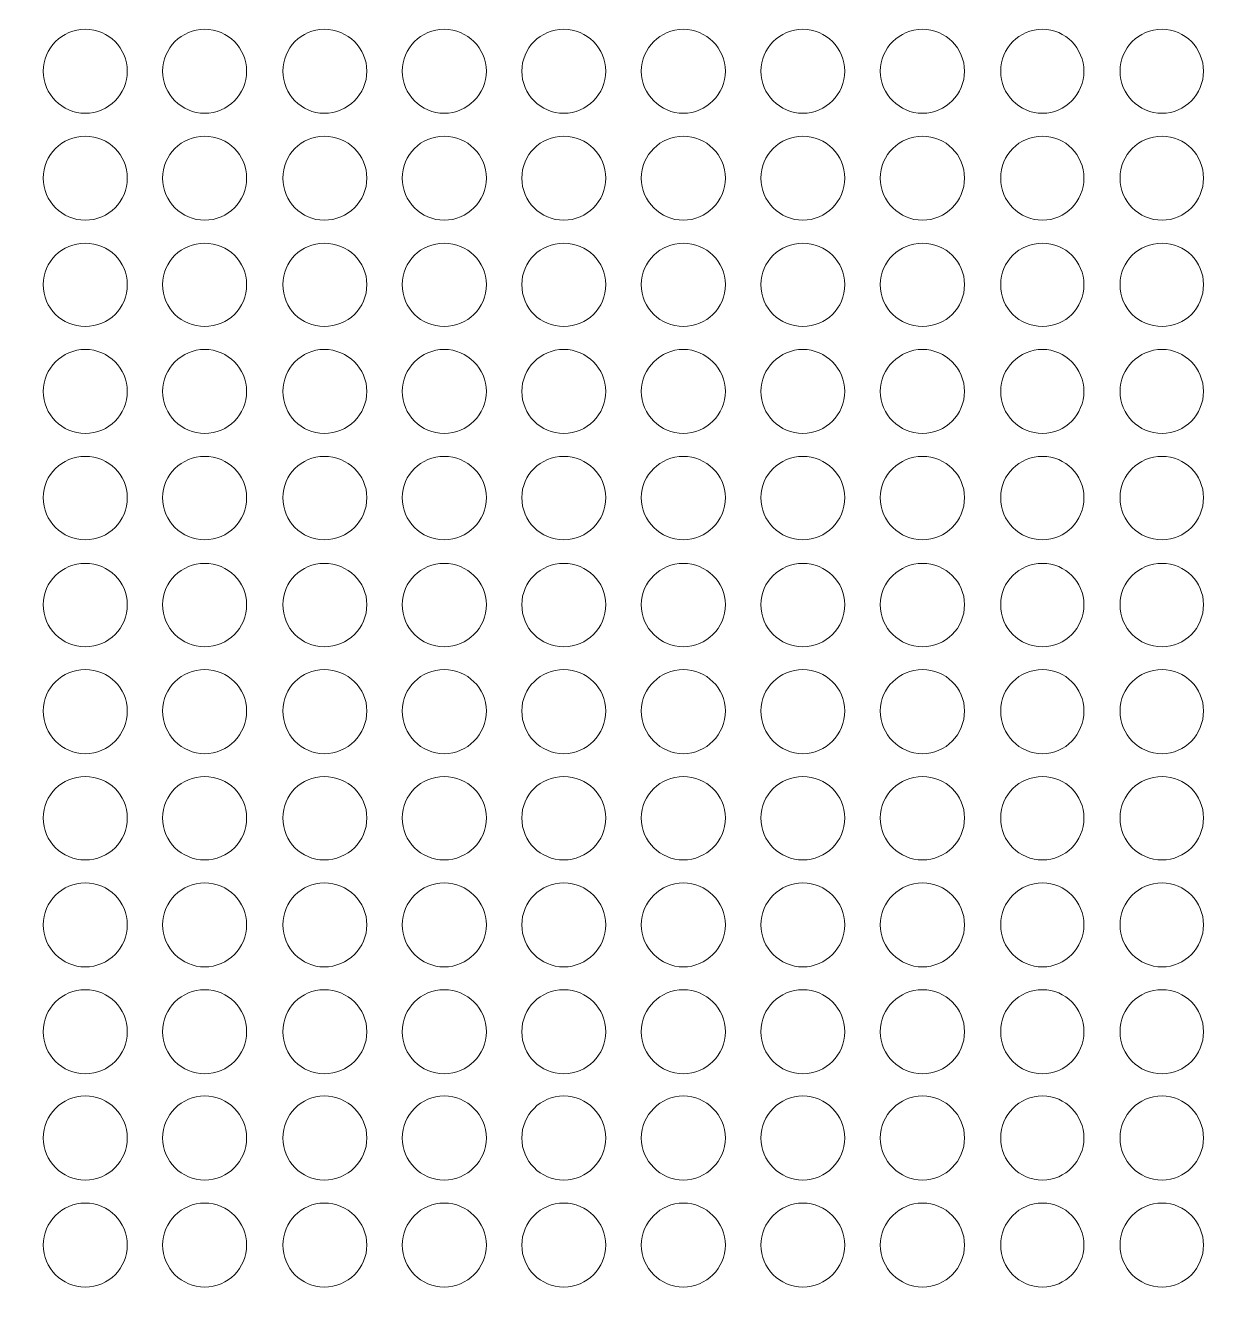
# Model space of a CAD drawing. Header units: inches. Extents: x 243 to 900, y -519 to -86.
# Drawn here: x 397.29 to 422.03, y -338.96 to -312.63 of the extents above; entities that cross this region are included whole.
import ezdxf

# ---------------------------------------------------------------- set-up
doc = ezdxf.new("R2010")
doc.units = ezdxf.units.IN
doc.header["$MEASUREMENT"] = 0
doc.layers.add('Layer 1', color=7, linetype='Continuous')

# ---------------------------------------------------------------- blocks, each defined once
blk = doc.blocks.new('block 3')
at = {"layer": 'Layer 1', "lineweight": 0}
blk.add_open_spline([(898.138, -484.267), (898.138, -494.991), (889.368, -503.763), (878.645, -503.763), (878.645, -503.763), (266.12, -503.763), (266.12, -503.763), (255.397, -503.763), (246.624, -494.991), (246.624, -484.267), (246.624, -484.267), (246.624, -108.507), (246.624, -108.507), (246.624, -97.783), (255.397, -89.011), (266.12, -89.011), (266.12, -89.011), (878.645, -89.011), (878.645, -89.011), (889.368, -89.011), (898.138, -97.783), (898.138, -108.507), (898.138, -108.507), (898.138, -484.267), (898.138, -484.267)], degree=3, knots=[0, 0, 0, 0, 1, 1, 1, 2, 2, 2, 3, 3, 3, 4, 4, 4, 5, 5, 5, 6, 6, 6, 7, 7, 7, 8, 8, 8, 8], dxfattribs=at)
blk = doc.blocks.new('block 2')
at = {"layer": 'Layer 1'}
blk.add_blockref('block 3', (0, 0), dxfattribs=at)
blk = doc.blocks.new('block 85')
at = {"layer": 'Layer 1', "lineweight": 0}
for points in [[(399.391, -313.579), (399.391, -314.052), (399.01, -314.448), (398.521, -314.448), (398.048, -314.448), (397.651, -314.052), (397.651, -313.579), (397.651, -313.105), (398.048, -312.71), (398.521, -312.71), (399.01, -312.71), (399.391, -313.105), (399.391, -313.579)], [(401.86, -313.579), (401.86, -314.052), (401.479, -314.448), (400.991, -314.448), (400.517, -314.448), (400.121, -314.052), (400.121, -313.579), (400.121, -313.105), (400.517, -312.71), (400.991, -312.71), (401.479, -312.71), (401.86, -313.105), (401.86, -313.579)], [(404.348, -313.579), (404.348, -314.052), (403.952, -314.448), (403.465, -314.448), (402.992, -314.448), (402.611, -314.052), (402.611, -313.579), (402.611, -313.105), (402.992, -312.71), (403.465, -312.71), (403.952, -312.71), (404.348, -313.105), (404.348, -313.579)], [(406.82, -313.579), (406.82, -314.052), (406.424, -314.448), (405.95, -314.448), (405.461, -314.448), (405.08, -314.052), (405.08, -313.579), (405.08, -313.105), (405.461, -312.71), (405.95, -312.71), (406.424, -312.71), (406.82, -313.105), (406.82, -313.579)], [(409.29, -313.579), (409.29, -314.052), (408.896, -314.448), (408.422, -314.448), (407.936, -314.448), (407.553, -314.052), (407.553, -313.579), (407.553, -313.105), (407.936, -312.71), (408.422, -312.71), (408.896, -312.71), (409.29, -313.105), (409.29, -313.579)], [(411.764, -313.579), (411.764, -314.052), (411.368, -314.448), (410.894, -314.448), (410.421, -314.448), (410.025, -314.052), (410.025, -313.579), (410.025, -313.105), (410.421, -312.71), (410.894, -312.71), (411.368, -312.71), (411.764, -313.105), (411.764, -313.579)], [(414.234, -313.579), (414.234, -314.052), (413.84, -314.448), (413.366, -314.448), (412.893, -314.448), (412.497, -314.052), (412.497, -313.579), (412.497, -313.105), (412.893, -312.71), (413.366, -312.71), (413.84, -312.71), (414.234, -313.105), (414.234, -313.579)], [(416.711, -313.579), (416.711, -314.052), (416.325, -314.448), (415.838, -314.448), (415.368, -314.448), (414.966, -314.052), (414.966, -313.579), (414.966, -313.105), (415.368, -312.71), (415.838, -312.71), (416.325, -312.71), (416.711, -313.105), (416.711, -313.579)], [(419.18, -313.579), (419.18, -314.052), (418.799, -314.448), (418.326, -314.448), (417.837, -314.448), (417.459, -314.052), (417.459, -313.579), (417.459, -313.105), (417.837, -312.71), (418.326, -312.71), (418.799, -312.71), (419.18, -313.105), (419.18, -313.579)], [(421.655, -313.579), (421.655, -314.052), (421.269, -314.448), (420.798, -314.448), (420.312, -314.448), (419.928, -314.052), (419.928, -313.579), (419.928, -313.105), (420.312, -312.71), (420.798, -312.71), (421.269, -312.71), (421.655, -313.105), (421.655, -313.579)]]:
    blk.add_open_spline(points, degree=3, knots=[0, 0, 0, 0, 1, 1, 1, 2, 2, 2, 3, 3, 3, 4, 4, 4, 4], dxfattribs=at)
blk = doc.blocks.new('block 86')
at = {"layer": 'Layer 1', "lineweight": 0}
for points in [[(399.391, -315.793), (399.391, -316.263), (399.01, -316.66), (398.521, -316.66), (398.048, -316.66), (397.651, -316.263), (397.651, -315.793), (397.651, -315.305), (398.048, -314.922), (398.521, -314.922), (399.01, -314.922), (399.391, -315.305), (399.391, -315.793)], [(401.86, -315.793), (401.86, -316.263), (401.479, -316.66), (400.991, -316.66), (400.517, -316.66), (400.121, -316.263), (400.121, -315.793), (400.121, -315.305), (400.517, -314.922), (400.991, -314.922), (401.479, -314.922), (401.86, -315.305), (401.86, -315.793)], [(404.348, -315.793), (404.348, -316.263), (403.952, -316.66), (403.465, -316.66), (402.992, -316.66), (402.611, -316.263), (402.611, -315.793), (402.611, -315.305), (402.992, -314.922), (403.465, -314.922), (403.952, -314.922), (404.348, -315.305), (404.348, -315.793)], [(406.82, -315.793), (406.82, -316.263), (406.424, -316.66), (405.95, -316.66), (405.461, -316.66), (405.08, -316.263), (405.08, -315.793), (405.08, -315.305), (405.461, -314.922), (405.95, -314.922), (406.424, -314.922), (406.82, -315.305), (406.82, -315.793)], [(409.29, -315.793), (409.29, -316.263), (408.896, -316.66), (408.422, -316.66), (407.936, -316.66), (407.553, -316.263), (407.553, -315.793), (407.553, -315.305), (407.936, -314.922), (408.422, -314.922), (408.896, -314.922), (409.29, -315.305), (409.29, -315.793)], [(411.764, -315.793), (411.764, -316.263), (411.368, -316.66), (410.894, -316.66), (410.421, -316.66), (410.025, -316.263), (410.025, -315.793), (410.025, -315.305), (410.421, -314.922), (410.894, -314.922), (411.368, -314.922), (411.764, -315.305), (411.764, -315.793)], [(414.234, -315.793), (414.234, -316.263), (413.84, -316.66), (413.366, -316.66), (412.893, -316.66), (412.497, -316.263), (412.497, -315.793), (412.497, -315.305), (412.893, -314.922), (413.366, -314.922), (413.84, -314.922), (414.234, -315.305), (414.234, -315.793)], [(416.711, -315.793), (416.711, -316.263), (416.325, -316.66), (415.838, -316.66), (415.368, -316.66), (414.966, -316.263), (414.966, -315.793), (414.966, -315.305), (415.368, -314.922), (415.838, -314.922), (416.325, -314.922), (416.711, -315.305), (416.711, -315.793)], [(419.18, -315.793), (419.18, -316.263), (418.799, -316.66), (418.326, -316.66), (417.837, -316.66), (417.459, -316.263), (417.459, -315.793), (417.459, -315.305), (417.837, -314.922), (418.326, -314.922), (418.799, -314.922), (419.18, -315.305), (419.18, -315.793)], [(421.655, -315.793), (421.655, -316.263), (421.269, -316.66), (420.798, -316.66), (420.312, -316.66), (419.928, -316.263), (419.928, -315.793), (419.928, -315.305), (420.312, -314.922), (420.798, -314.922), (421.269, -314.922), (421.655, -315.305), (421.655, -315.793)]]:
    blk.add_open_spline(points, degree=3, knots=[0, 0, 0, 0, 1, 1, 1, 2, 2, 2, 3, 3, 3, 4, 4, 4, 4], dxfattribs=at)
blk = doc.blocks.new('block 87')
at = {"layer": 'Layer 1', "lineweight": 0}
for points in [[(399.391, -317.99), (399.391, -318.479), (399.01, -318.858), (398.521, -318.858), (398.048, -318.858), (397.651, -318.479), (397.651, -317.99), (397.651, -317.517), (398.048, -317.136), (398.521, -317.136), (399.01, -317.136), (399.391, -317.517), (399.391, -317.99)], [(401.86, -317.99), (401.86, -318.479), (401.479, -318.858), (400.991, -318.858), (400.517, -318.858), (400.121, -318.479), (400.121, -317.99), (400.121, -317.517), (400.517, -317.136), (400.991, -317.136), (401.479, -317.136), (401.86, -317.517), (401.86, -317.99)], [(404.348, -317.99), (404.348, -318.479), (403.952, -318.858), (403.465, -318.858), (402.992, -318.858), (402.611, -318.479), (402.611, -317.99), (402.611, -317.517), (402.992, -317.136), (403.465, -317.136), (403.952, -317.136), (404.348, -317.517), (404.348, -317.99)], [(406.82, -317.99), (406.82, -318.479), (406.424, -318.858), (405.95, -318.858), (405.461, -318.858), (405.08, -318.479), (405.08, -317.99), (405.08, -317.517), (405.461, -317.136), (405.95, -317.136), (406.424, -317.136), (406.82, -317.517), (406.82, -317.99)], [(409.29, -317.99), (409.29, -318.479), (408.896, -318.858), (408.422, -318.858), (407.936, -318.858), (407.553, -318.479), (407.553, -317.99), (407.553, -317.517), (407.936, -317.136), (408.422, -317.136), (408.896, -317.136), (409.29, -317.517), (409.29, -317.99)], [(411.764, -317.99), (411.764, -318.479), (411.368, -318.858), (410.894, -318.858), (410.421, -318.858), (410.025, -318.479), (410.025, -317.99), (410.025, -317.517), (410.421, -317.136), (410.894, -317.136), (411.368, -317.136), (411.764, -317.517), (411.764, -317.99)], [(414.234, -317.99), (414.234, -318.479), (413.84, -318.858), (413.366, -318.858), (412.893, -318.858), (412.497, -318.479), (412.497, -317.99), (412.497, -317.517), (412.893, -317.136), (413.366, -317.136), (413.84, -317.136), (414.234, -317.517), (414.234, -317.99)], [(416.711, -317.99), (416.711, -318.479), (416.325, -318.858), (415.838, -318.858), (415.368, -318.858), (414.966, -318.479), (414.966, -317.99), (414.966, -317.517), (415.368, -317.136), (415.838, -317.136), (416.325, -317.136), (416.711, -317.517), (416.711, -317.99)], [(419.18, -317.99), (419.18, -318.479), (418.799, -318.858), (418.326, -318.858), (417.837, -318.858), (417.459, -318.479), (417.459, -317.99), (417.459, -317.517), (417.837, -317.136), (418.326, -317.136), (418.799, -317.136), (419.18, -317.517), (419.18, -317.99)], [(421.655, -317.99), (421.655, -318.479), (421.269, -318.858), (420.798, -318.858), (420.312, -318.858), (419.928, -318.479), (419.928, -317.99), (419.928, -317.517), (420.312, -317.136), (420.798, -317.136), (421.269, -317.136), (421.655, -317.517), (421.655, -317.99)]]:
    blk.add_open_spline(points, degree=3, knots=[0, 0, 0, 0, 1, 1, 1, 2, 2, 2, 3, 3, 3, 4, 4, 4, 4], dxfattribs=at)
blk = doc.blocks.new('block 88')
at = {"layer": 'Layer 1', "lineweight": 0}
for points in [[(399.391, -320.201), (399.391, -320.676), (399.01, -321.071), (398.521, -321.071), (398.048, -321.071), (397.651, -320.676), (397.651, -320.201), (397.651, -319.73), (398.048, -319.333), (398.521, -319.333), (399.01, -319.333), (399.391, -319.73), (399.391, -320.201)], [(401.86, -320.201), (401.86, -320.676), (401.479, -321.071), (400.991, -321.071), (400.517, -321.071), (400.121, -320.676), (400.121, -320.201), (400.121, -319.73), (400.517, -319.333), (400.991, -319.333), (401.479, -319.333), (401.86, -319.73), (401.86, -320.201)], [(404.348, -320.201), (404.348, -320.676), (403.952, -321.071), (403.465, -321.071), (402.992, -321.071), (402.611, -320.676), (402.611, -320.201), (402.611, -319.73), (402.992, -319.333), (403.465, -319.333), (403.952, -319.333), (404.348, -319.73), (404.348, -320.201)], [(406.82, -320.201), (406.82, -320.676), (406.424, -321.071), (405.95, -321.071), (405.461, -321.071), (405.08, -320.676), (405.08, -320.201), (405.08, -319.73), (405.461, -319.333), (405.95, -319.333), (406.424, -319.333), (406.82, -319.73), (406.82, -320.201)], [(409.29, -320.201), (409.29, -320.676), (408.896, -321.071), (408.422, -321.071), (407.936, -321.071), (407.553, -320.676), (407.553, -320.201), (407.553, -319.73), (407.936, -319.333), (408.422, -319.333), (408.896, -319.333), (409.29, -319.73), (409.29, -320.201)], [(411.764, -320.201), (411.764, -320.676), (411.368, -321.071), (410.894, -321.071), (410.421, -321.071), (410.025, -320.676), (410.025, -320.201), (410.025, -319.73), (410.421, -319.333), (410.894, -319.333), (411.368, -319.333), (411.764, -319.73), (411.764, -320.201)], [(414.234, -320.201), (414.234, -320.676), (413.84, -321.071), (413.366, -321.071), (412.893, -321.071), (412.497, -320.676), (412.497, -320.201), (412.497, -319.73), (412.893, -319.333), (413.366, -319.333), (413.84, -319.333), (414.234, -319.73), (414.234, -320.201)], [(416.711, -320.201), (416.711, -320.676), (416.325, -321.071), (415.838, -321.071), (415.368, -321.071), (414.966, -320.676), (414.966, -320.201), (414.966, -319.73), (415.368, -319.333), (415.838, -319.333), (416.325, -319.333), (416.711, -319.73), (416.711, -320.201)], [(419.18, -320.201), (419.18, -320.676), (418.799, -321.071), (418.326, -321.071), (417.837, -321.071), (417.459, -320.676), (417.459, -320.201), (417.459, -319.73), (417.837, -319.333), (418.326, -319.333), (418.799, -319.333), (419.18, -319.73), (419.18, -320.201)], [(421.655, -320.201), (421.655, -320.676), (421.269, -321.071), (420.798, -321.071), (420.312, -321.071), (419.928, -320.676), (419.928, -320.201), (419.928, -319.73), (420.312, -319.333), (420.798, -319.333), (421.269, -319.333), (421.655, -319.73), (421.655, -320.201)]]:
    blk.add_open_spline(points, degree=3, knots=[0, 0, 0, 0, 1, 1, 1, 2, 2, 2, 3, 3, 3, 4, 4, 4, 4], dxfattribs=at)
blk = doc.blocks.new('block 89')
at = {"layer": 'Layer 1', "lineweight": 0}
for points in [[(399.391, -322.398), (399.391, -322.886), (399.01, -323.27), (398.521, -323.27), (398.048, -323.27), (397.651, -322.886), (397.651, -322.398), (397.651, -321.927), (398.048, -321.545), (398.521, -321.545), (399.01, -321.545), (399.391, -321.927), (399.391, -322.398)], [(401.86, -322.398), (401.86, -322.886), (401.479, -323.27), (400.991, -323.27), (400.517, -323.27), (400.121, -322.886), (400.121, -322.398), (400.121, -321.927), (400.517, -321.545), (400.991, -321.545), (401.479, -321.545), (401.86, -321.927), (401.86, -322.398)], [(404.348, -322.398), (404.348, -322.886), (403.952, -323.27), (403.465, -323.27), (402.992, -323.27), (402.611, -322.886), (402.611, -322.398), (402.611, -321.927), (402.992, -321.545), (403.465, -321.545), (403.952, -321.545), (404.348, -321.927), (404.348, -322.398)], [(406.82, -322.398), (406.82, -322.886), (406.424, -323.27), (405.95, -323.27), (405.461, -323.27), (405.08, -322.886), (405.08, -322.398), (405.08, -321.927), (405.461, -321.545), (405.95, -321.545), (406.424, -321.545), (406.82, -321.927), (406.82, -322.398)], [(409.29, -322.398), (409.29, -322.886), (408.896, -323.27), (408.422, -323.27), (407.936, -323.27), (407.553, -322.886), (407.553, -322.398), (407.553, -321.927), (407.936, -321.545), (408.422, -321.545), (408.896, -321.545), (409.29, -321.927), (409.29, -322.398)], [(411.764, -322.398), (411.764, -322.886), (411.368, -323.27), (410.894, -323.27), (410.421, -323.27), (410.025, -322.886), (410.025, -322.398), (410.025, -321.927), (410.421, -321.545), (410.894, -321.545), (411.368, -321.545), (411.764, -321.927), (411.764, -322.398)], [(414.234, -322.398), (414.234, -322.886), (413.84, -323.27), (413.366, -323.27), (412.893, -323.27), (412.497, -322.886), (412.497, -322.398), (412.497, -321.927), (412.893, -321.545), (413.366, -321.545), (413.84, -321.545), (414.234, -321.927), (414.234, -322.398)], [(416.711, -322.398), (416.711, -322.886), (416.325, -323.27), (415.838, -323.27), (415.368, -323.27), (414.966, -322.886), (414.966, -322.398), (414.966, -321.927), (415.368, -321.545), (415.838, -321.545), (416.325, -321.545), (416.711, -321.927), (416.711, -322.398)], [(419.18, -322.398), (419.18, -322.886), (418.799, -323.27), (418.326, -323.27), (417.837, -323.27), (417.459, -322.886), (417.459, -322.398), (417.459, -321.927), (417.837, -321.545), (418.326, -321.545), (418.799, -321.545), (419.18, -321.927), (419.18, -322.398)], [(421.655, -322.398), (421.655, -322.886), (421.269, -323.27), (420.798, -323.27), (420.312, -323.27), (419.928, -322.886), (419.928, -322.398), (419.928, -321.927), (420.312, -321.545), (420.798, -321.545), (421.269, -321.545), (421.655, -321.927), (421.655, -322.398)]]:
    blk.add_open_spline(points, degree=3, knots=[0, 0, 0, 0, 1, 1, 1, 2, 2, 2, 3, 3, 3, 4, 4, 4, 4], dxfattribs=at)
blk = doc.blocks.new('block 90')
at = {"layer": 'Layer 1', "lineweight": 0}
for points in [[(399.391, -324.611), (399.391, -325.101), (399.01, -325.481), (398.521, -325.481), (398.048, -325.481), (397.651, -325.101), (397.651, -324.611), (397.651, -324.139), (398.048, -323.759), (398.521, -323.759), (399.01, -323.759), (399.391, -324.139), (399.391, -324.611)], [(401.86, -324.611), (401.86, -325.101), (401.479, -325.481), (400.991, -325.481), (400.517, -325.481), (400.121, -325.101), (400.121, -324.611), (400.121, -324.139), (400.517, -323.759), (400.991, -323.759), (401.479, -323.759), (401.86, -324.139), (401.86, -324.611)], [(404.348, -324.611), (404.348, -325.101), (403.952, -325.481), (403.465, -325.481), (402.992, -325.481), (402.611, -325.101), (402.611, -324.611), (402.611, -324.139), (402.992, -323.759), (403.465, -323.759), (403.952, -323.759), (404.348, -324.139), (404.348, -324.611)], [(406.82, -324.611), (406.82, -325.101), (406.424, -325.481), (405.95, -325.481), (405.461, -325.481), (405.08, -325.101), (405.08, -324.611), (405.08, -324.139), (405.461, -323.759), (405.95, -323.759), (406.424, -323.759), (406.82, -324.139), (406.82, -324.611)], [(409.29, -324.611), (409.29, -325.101), (408.896, -325.481), (408.422, -325.481), (407.936, -325.481), (407.553, -325.101), (407.553, -324.611), (407.553, -324.139), (407.936, -323.759), (408.422, -323.759), (408.896, -323.759), (409.29, -324.139), (409.29, -324.611)], [(411.764, -324.611), (411.764, -325.101), (411.368, -325.481), (410.894, -325.481), (410.421, -325.481), (410.025, -325.101), (410.025, -324.611), (410.025, -324.139), (410.421, -323.759), (410.894, -323.759), (411.368, -323.759), (411.764, -324.139), (411.764, -324.611)], [(414.234, -324.611), (414.234, -325.101), (413.84, -325.481), (413.366, -325.481), (412.893, -325.481), (412.497, -325.101), (412.497, -324.611), (412.497, -324.139), (412.893, -323.759), (413.366, -323.759), (413.84, -323.759), (414.234, -324.139), (414.234, -324.611)], [(416.711, -324.611), (416.711, -325.101), (416.325, -325.481), (415.838, -325.481), (415.368, -325.481), (414.966, -325.101), (414.966, -324.611), (414.966, -324.139), (415.368, -323.759), (415.838, -323.759), (416.325, -323.759), (416.711, -324.139), (416.711, -324.611)], [(419.18, -324.611), (419.18, -325.101), (418.799, -325.481), (418.326, -325.481), (417.837, -325.481), (417.459, -325.101), (417.459, -324.611), (417.459, -324.139), (417.837, -323.759), (418.326, -323.759), (418.799, -323.759), (419.18, -324.139), (419.18, -324.611)], [(421.655, -324.611), (421.655, -325.101), (421.269, -325.481), (420.798, -325.481), (420.312, -325.481), (419.928, -325.101), (419.928, -324.611), (419.928, -324.139), (420.312, -323.759), (420.798, -323.759), (421.269, -323.759), (421.655, -324.139), (421.655, -324.611)]]:
    blk.add_open_spline(points, degree=3, knots=[0, 0, 0, 0, 1, 1, 1, 2, 2, 2, 3, 3, 3, 4, 4, 4, 4], dxfattribs=at)
blk = doc.blocks.new('block 91')
at = {"layer": 'Layer 1', "lineweight": 0}
for points in [[(399.391, -326.81), (399.391, -327.298), (399.01, -327.694), (398.521, -327.694), (398.048, -327.694), (397.651, -327.298), (397.651, -326.81), (397.651, -326.338), (398.048, -325.954), (398.521, -325.954), (399.01, -325.954), (399.391, -326.338), (399.391, -326.81)], [(401.86, -326.81), (401.86, -327.298), (401.479, -327.694), (400.991, -327.694), (400.517, -327.694), (400.121, -327.298), (400.121, -326.81), (400.121, -326.338), (400.517, -325.954), (400.991, -325.954), (401.479, -325.954), (401.86, -326.338), (401.86, -326.81)], [(404.348, -326.81), (404.348, -327.298), (403.952, -327.694), (403.465, -327.694), (402.992, -327.694), (402.611, -327.298), (402.611, -326.81), (402.611, -326.338), (402.992, -325.954), (403.465, -325.954), (403.952, -325.954), (404.348, -326.338), (404.348, -326.81)], [(406.82, -326.81), (406.82, -327.298), (406.424, -327.694), (405.95, -327.694), (405.461, -327.694), (405.08, -327.298), (405.08, -326.81), (405.08, -326.338), (405.461, -325.954), (405.95, -325.954), (406.424, -325.954), (406.82, -326.338), (406.82, -326.81)], [(409.29, -326.81), (409.29, -327.298), (408.896, -327.694), (408.422, -327.694), (407.936, -327.694), (407.553, -327.298), (407.553, -326.81), (407.553, -326.338), (407.936, -325.954), (408.422, -325.954), (408.896, -325.954), (409.29, -326.338), (409.29, -326.81)], [(411.764, -326.81), (411.764, -327.298), (411.368, -327.694), (410.894, -327.694), (410.421, -327.694), (410.025, -327.298), (410.025, -326.81), (410.025, -326.338), (410.421, -325.954), (410.894, -325.954), (411.368, -325.954), (411.764, -326.338), (411.764, -326.81)], [(414.234, -326.81), (414.234, -327.298), (413.84, -327.694), (413.366, -327.694), (412.893, -327.694), (412.497, -327.298), (412.497, -326.81), (412.497, -326.338), (412.893, -325.954), (413.366, -325.954), (413.84, -325.954), (414.234, -326.338), (414.234, -326.81)], [(416.711, -326.81), (416.711, -327.298), (416.325, -327.694), (415.838, -327.694), (415.368, -327.694), (414.966, -327.298), (414.966, -326.81), (414.966, -326.338), (415.368, -325.954), (415.838, -325.954), (416.325, -325.954), (416.711, -326.338), (416.711, -326.81)], [(419.18, -326.81), (419.18, -327.298), (418.799, -327.694), (418.326, -327.694), (417.837, -327.694), (417.459, -327.298), (417.459, -326.81), (417.459, -326.338), (417.837, -325.954), (418.326, -325.954), (418.799, -325.954), (419.18, -326.338), (419.18, -326.81)], [(421.655, -326.81), (421.655, -327.298), (421.269, -327.694), (420.798, -327.694), (420.312, -327.694), (419.928, -327.298), (419.928, -326.81), (419.928, -326.338), (420.312, -325.954), (420.798, -325.954), (421.269, -325.954), (421.655, -326.338), (421.655, -326.81)]]:
    blk.add_open_spline(points, degree=3, knots=[0, 0, 0, 0, 1, 1, 1, 2, 2, 2, 3, 3, 3, 4, 4, 4, 4], dxfattribs=at)
blk = doc.blocks.new('block 92')
at = {"layer": 'Layer 1', "lineweight": 0}
for points in [[(399.391, -329.023), (399.391, -329.509), (399.01, -329.891), (398.521, -329.891), (398.048, -329.891), (397.651, -329.509), (397.651, -329.023), (397.651, -328.549), (398.048, -328.167), (398.521, -328.167), (399.01, -328.167), (399.391, -328.549), (399.391, -329.023)], [(401.86, -329.023), (401.86, -329.509), (401.479, -329.891), (400.991, -329.891), (400.517, -329.891), (400.121, -329.509), (400.121, -329.023), (400.121, -328.549), (400.517, -328.167), (400.991, -328.167), (401.479, -328.167), (401.86, -328.549), (401.86, -329.023)], [(404.348, -329.023), (404.348, -329.509), (403.952, -329.891), (403.465, -329.891), (402.992, -329.891), (402.611, -329.509), (402.611, -329.023), (402.611, -328.549), (402.992, -328.167), (403.465, -328.167), (403.952, -328.167), (404.348, -328.549), (404.348, -329.023)], [(406.82, -329.023), (406.82, -329.509), (406.424, -329.891), (405.95, -329.891), (405.461, -329.891), (405.08, -329.509), (405.08, -329.023), (405.08, -328.549), (405.461, -328.167), (405.95, -328.167), (406.424, -328.167), (406.82, -328.549), (406.82, -329.023)], [(409.29, -329.023), (409.29, -329.509), (408.896, -329.891), (408.422, -329.891), (407.936, -329.891), (407.553, -329.509), (407.553, -329.023), (407.553, -328.549), (407.936, -328.167), (408.422, -328.167), (408.896, -328.167), (409.29, -328.549), (409.29, -329.023)], [(411.764, -329.023), (411.764, -329.509), (411.368, -329.891), (410.894, -329.891), (410.421, -329.891), (410.025, -329.509), (410.025, -329.023), (410.025, -328.549), (410.421, -328.167), (410.894, -328.167), (411.368, -328.167), (411.764, -328.549), (411.764, -329.023)], [(414.234, -329.023), (414.234, -329.509), (413.84, -329.891), (413.366, -329.891), (412.893, -329.891), (412.497, -329.509), (412.497, -329.023), (412.497, -328.549), (412.893, -328.167), (413.366, -328.167), (413.84, -328.167), (414.234, -328.549), (414.234, -329.023)], [(416.711, -329.023), (416.711, -329.509), (416.325, -329.891), (415.838, -329.891), (415.368, -329.891), (414.966, -329.509), (414.966, -329.023), (414.966, -328.549), (415.368, -328.167), (415.838, -328.167), (416.325, -328.167), (416.711, -328.549), (416.711, -329.023)], [(419.18, -329.023), (419.18, -329.509), (418.799, -329.891), (418.326, -329.891), (417.837, -329.891), (417.459, -329.509), (417.459, -329.023), (417.459, -328.549), (417.837, -328.167), (418.326, -328.167), (418.799, -328.167), (419.18, -328.549), (419.18, -329.023)], [(421.655, -329.023), (421.655, -329.509), (421.269, -329.891), (420.798, -329.891), (420.312, -329.891), (419.928, -329.509), (419.928, -329.023), (419.928, -328.549), (420.312, -328.167), (420.798, -328.167), (421.269, -328.167), (421.655, -328.549), (421.655, -329.023)]]:
    blk.add_open_spline(points, degree=3, knots=[0, 0, 0, 0, 1, 1, 1, 2, 2, 2, 3, 3, 3, 4, 4, 4, 4], dxfattribs=at)
blk = doc.blocks.new('block 93')
at = {"layer": 'Layer 1', "lineweight": 0}
for points in [[(399.391, -331.234), (399.391, -331.707), (399.01, -332.104), (398.521, -332.104), (398.048, -332.104), (397.651, -331.707), (397.651, -331.234), (397.651, -330.761), (398.048, -330.366), (398.521, -330.366), (399.01, -330.366), (399.391, -330.761), (399.391, -331.234)], [(401.86, -331.234), (401.86, -331.707), (401.479, -332.104), (400.991, -332.104), (400.517, -332.104), (400.121, -331.707), (400.121, -331.234), (400.121, -330.761), (400.517, -330.366), (400.991, -330.366), (401.479, -330.366), (401.86, -330.761), (401.86, -331.234)], [(404.348, -331.234), (404.348, -331.707), (403.952, -332.104), (403.465, -332.104), (402.992, -332.104), (402.611, -331.707), (402.611, -331.234), (402.611, -330.761), (402.992, -330.366), (403.465, -330.366), (403.952, -330.366), (404.348, -330.761), (404.348, -331.234)], [(406.82, -331.234), (406.82, -331.707), (406.424, -332.104), (405.95, -332.104), (405.461, -332.104), (405.08, -331.707), (405.08, -331.234), (405.08, -330.761), (405.461, -330.366), (405.95, -330.366), (406.424, -330.366), (406.82, -330.761), (406.82, -331.234)], [(409.29, -331.234), (409.29, -331.707), (408.896, -332.104), (408.422, -332.104), (407.936, -332.104), (407.553, -331.707), (407.553, -331.234), (407.553, -330.761), (407.936, -330.366), (408.422, -330.366), (408.896, -330.366), (409.29, -330.761), (409.29, -331.234)], [(411.764, -331.234), (411.764, -331.707), (411.368, -332.104), (410.894, -332.104), (410.421, -332.104), (410.025, -331.707), (410.025, -331.234), (410.025, -330.761), (410.421, -330.366), (410.894, -330.366), (411.368, -330.366), (411.764, -330.761), (411.764, -331.234)], [(414.234, -331.234), (414.234, -331.707), (413.84, -332.104), (413.366, -332.104), (412.893, -332.104), (412.497, -331.707), (412.497, -331.234), (412.497, -330.761), (412.893, -330.366), (413.366, -330.366), (413.84, -330.366), (414.234, -330.761), (414.234, -331.234)], [(416.711, -331.234), (416.711, -331.707), (416.325, -332.104), (415.838, -332.104), (415.368, -332.104), (414.966, -331.707), (414.966, -331.234), (414.966, -330.761), (415.368, -330.366), (415.838, -330.366), (416.325, -330.366), (416.711, -330.761), (416.711, -331.234)], [(419.18, -331.234), (419.18, -331.707), (418.799, -332.104), (418.326, -332.104), (417.837, -332.104), (417.459, -331.707), (417.459, -331.234), (417.459, -330.761), (417.837, -330.366), (418.326, -330.366), (418.799, -330.366), (419.18, -330.761), (419.18, -331.234)], [(421.655, -331.234), (421.655, -331.707), (421.269, -332.104), (420.798, -332.104), (420.312, -332.104), (419.928, -331.707), (419.928, -331.234), (419.928, -330.761), (420.312, -330.366), (420.798, -330.366), (421.269, -330.366), (421.655, -330.761), (421.655, -331.234)]]:
    blk.add_open_spline(points, degree=3, knots=[0, 0, 0, 0, 1, 1, 1, 2, 2, 2, 3, 3, 3, 4, 4, 4, 4], dxfattribs=at)
blk = doc.blocks.new('block 94')
at = {"layer": 'Layer 1', "lineweight": 0}
for points in [[(399.391, -333.447), (399.391, -333.919), (399.01, -334.316), (398.521, -334.316), (398.048, -334.316), (397.651, -333.919), (397.651, -333.447), (397.651, -332.958), (398.048, -332.576), (398.521, -332.576), (399.01, -332.576), (399.391, -332.958), (399.391, -333.447)], [(401.86, -333.447), (401.86, -333.919), (401.479, -334.316), (400.991, -334.316), (400.517, -334.316), (400.121, -333.919), (400.121, -333.447), (400.121, -332.958), (400.517, -332.576), (400.991, -332.576), (401.479, -332.576), (401.86, -332.958), (401.86, -333.447)], [(404.348, -333.447), (404.348, -333.919), (403.952, -334.316), (403.465, -334.316), (402.992, -334.316), (402.611, -333.919), (402.611, -333.447), (402.611, -332.958), (402.992, -332.576), (403.465, -332.576), (403.952, -332.576), (404.348, -332.958), (404.348, -333.447)], [(406.82, -333.447), (406.82, -333.919), (406.424, -334.316), (405.95, -334.316), (405.461, -334.316), (405.08, -333.919), (405.08, -333.447), (405.08, -332.958), (405.461, -332.576), (405.95, -332.576), (406.424, -332.576), (406.82, -332.958), (406.82, -333.447)], [(409.29, -333.447), (409.29, -333.919), (408.896, -334.316), (408.422, -334.316), (407.936, -334.316), (407.553, -333.919), (407.553, -333.447), (407.553, -332.958), (407.936, -332.576), (408.422, -332.576), (408.896, -332.576), (409.29, -332.958), (409.29, -333.447)], [(411.764, -333.447), (411.764, -333.919), (411.368, -334.316), (410.894, -334.316), (410.421, -334.316), (410.025, -333.919), (410.025, -333.447), (410.025, -332.958), (410.421, -332.576), (410.894, -332.576), (411.368, -332.576), (411.764, -332.958), (411.764, -333.447)], [(414.234, -333.447), (414.234, -333.919), (413.84, -334.316), (413.366, -334.316), (412.893, -334.316), (412.497, -333.919), (412.497, -333.447), (412.497, -332.958), (412.893, -332.576), (413.366, -332.576), (413.84, -332.576), (414.234, -332.958), (414.234, -333.447)], [(416.711, -333.447), (416.711, -333.919), (416.325, -334.316), (415.838, -334.316), (415.368, -334.316), (414.966, -333.919), (414.966, -333.447), (414.966, -332.958), (415.368, -332.576), (415.838, -332.576), (416.325, -332.576), (416.711, -332.958), (416.711, -333.447)], [(419.18, -333.447), (419.18, -333.919), (418.799, -334.316), (418.326, -334.316), (417.837, -334.316), (417.459, -333.919), (417.459, -333.447), (417.459, -332.958), (417.837, -332.576), (418.326, -332.576), (418.799, -332.576), (419.18, -332.958), (419.18, -333.447)], [(421.655, -333.447), (421.655, -333.919), (421.269, -334.316), (420.798, -334.316), (420.312, -334.316), (419.928, -333.919), (419.928, -333.447), (419.928, -332.958), (420.312, -332.576), (420.798, -332.576), (421.269, -332.576), (421.655, -332.958), (421.655, -333.447)]]:
    blk.add_open_spline(points, degree=3, knots=[0, 0, 0, 0, 1, 1, 1, 2, 2, 2, 3, 3, 3, 4, 4, 4, 4], dxfattribs=at)
blk = doc.blocks.new('block 95')
at = {"layer": 'Layer 1', "lineweight": 0}
for points in [[(399.391, -335.644), (399.391, -336.116), (399.01, -336.513), (398.521, -336.513), (398.048, -336.513), (397.651, -336.116), (397.651, -335.644), (397.651, -335.17), (398.048, -334.773), (398.521, -334.773), (399.01, -334.773), (399.391, -335.17), (399.391, -335.644)], [(401.86, -335.644), (401.86, -336.116), (401.479, -336.513), (400.991, -336.513), (400.517, -336.513), (400.121, -336.116), (400.121, -335.644), (400.121, -335.17), (400.517, -334.773), (400.991, -334.773), (401.479, -334.773), (401.86, -335.17), (401.86, -335.644)], [(404.348, -335.644), (404.348, -336.116), (403.952, -336.513), (403.465, -336.513), (402.992, -336.513), (402.611, -336.116), (402.611, -335.644), (402.611, -335.17), (402.992, -334.773), (403.465, -334.773), (403.952, -334.773), (404.348, -335.17), (404.348, -335.644)], [(406.82, -335.644), (406.82, -336.116), (406.424, -336.513), (405.95, -336.513), (405.461, -336.513), (405.08, -336.116), (405.08, -335.644), (405.08, -335.17), (405.461, -334.773), (405.95, -334.773), (406.424, -334.773), (406.82, -335.17), (406.82, -335.644)], [(409.29, -335.644), (409.29, -336.116), (408.896, -336.513), (408.422, -336.513), (407.936, -336.513), (407.553, -336.116), (407.553, -335.644), (407.553, -335.17), (407.936, -334.773), (408.422, -334.773), (408.896, -334.773), (409.29, -335.17), (409.29, -335.644)], [(411.764, -335.644), (411.764, -336.116), (411.368, -336.513), (410.894, -336.513), (410.421, -336.513), (410.025, -336.116), (410.025, -335.644), (410.025, -335.17), (410.421, -334.773), (410.894, -334.773), (411.368, -334.773), (411.764, -335.17), (411.764, -335.644)], [(414.234, -335.644), (414.234, -336.116), (413.84, -336.513), (413.366, -336.513), (412.893, -336.513), (412.497, -336.116), (412.497, -335.644), (412.497, -335.17), (412.893, -334.773), (413.366, -334.773), (413.84, -334.773), (414.234, -335.17), (414.234, -335.644)], [(416.711, -335.644), (416.711, -336.116), (416.325, -336.513), (415.838, -336.513), (415.368, -336.513), (414.966, -336.116), (414.966, -335.644), (414.966, -335.17), (415.368, -334.773), (415.838, -334.773), (416.325, -334.773), (416.711, -335.17), (416.711, -335.644)], [(419.18, -335.644), (419.18, -336.116), (418.799, -336.513), (418.326, -336.513), (417.837, -336.513), (417.459, -336.116), (417.459, -335.644), (417.459, -335.17), (417.837, -334.773), (418.326, -334.773), (418.799, -334.773), (419.18, -335.17), (419.18, -335.644)], [(421.655, -335.644), (421.655, -336.116), (421.269, -336.513), (420.798, -336.513), (420.312, -336.513), (419.928, -336.116), (419.928, -335.644), (419.928, -335.17), (420.312, -334.773), (420.798, -334.773), (421.269, -334.773), (421.655, -335.17), (421.655, -335.644)]]:
    blk.add_open_spline(points, degree=3, knots=[0, 0, 0, 0, 1, 1, 1, 2, 2, 2, 3, 3, 3, 4, 4, 4, 4], dxfattribs=at)
blk = doc.blocks.new('block 96')
at = {"layer": 'Layer 1', "lineweight": 0}
for points in [[(399.391, -337.857), (399.391, -338.332), (399.01, -338.727), (398.521, -338.727), (398.048, -338.727), (397.651, -338.332), (397.651, -337.857), (397.651, -337.385), (398.048, -336.989), (398.521, -336.989), (399.01, -336.989), (399.391, -337.385), (399.391, -337.857)], [(401.86, -337.857), (401.86, -338.332), (401.479, -338.727), (400.991, -338.727), (400.517, -338.727), (400.121, -338.332), (400.121, -337.857), (400.121, -337.385), (400.517, -336.989), (400.991, -336.989), (401.479, -336.989), (401.86, -337.385), (401.86, -337.857)], [(404.348, -337.857), (404.348, -338.332), (403.952, -338.727), (403.465, -338.727), (402.992, -338.727), (402.611, -338.332), (402.611, -337.857), (402.611, -337.385), (402.992, -336.989), (403.465, -336.989), (403.952, -336.989), (404.348, -337.385), (404.348, -337.857)], [(406.82, -337.857), (406.82, -338.332), (406.424, -338.727), (405.95, -338.727), (405.461, -338.727), (405.08, -338.332), (405.08, -337.857), (405.08, -337.385), (405.461, -336.989), (405.95, -336.989), (406.424, -336.989), (406.82, -337.385), (406.82, -337.857)], [(409.29, -337.857), (409.29, -338.332), (408.896, -338.727), (408.422, -338.727), (407.936, -338.727), (407.553, -338.332), (407.553, -337.857), (407.553, -337.385), (407.936, -336.989), (408.422, -336.989), (408.896, -336.989), (409.29, -337.385), (409.29, -337.857)], [(411.764, -337.857), (411.764, -338.332), (411.368, -338.727), (410.894, -338.727), (410.421, -338.727), (410.025, -338.332), (410.025, -337.857), (410.025, -337.385), (410.421, -336.989), (410.894, -336.989), (411.368, -336.989), (411.764, -337.385), (411.764, -337.857)], [(414.234, -337.857), (414.234, -338.332), (413.84, -338.727), (413.366, -338.727), (412.893, -338.727), (412.497, -338.332), (412.497, -337.857), (412.497, -337.385), (412.893, -336.989), (413.366, -336.989), (413.84, -336.989), (414.234, -337.385), (414.234, -337.857)], [(416.711, -337.857), (416.711, -338.332), (416.325, -338.727), (415.838, -338.727), (415.368, -338.727), (414.966, -338.332), (414.966, -337.857), (414.966, -337.385), (415.368, -336.989), (415.838, -336.989), (416.325, -336.989), (416.711, -337.385), (416.711, -337.857)], [(419.18, -337.857), (419.18, -338.332), (418.799, -338.727), (418.326, -338.727), (417.837, -338.727), (417.459, -338.332), (417.459, -337.857), (417.459, -337.385), (417.837, -336.989), (418.326, -336.989), (418.799, -336.989), (419.18, -337.385), (419.18, -337.857)], [(421.655, -337.857), (421.655, -338.332), (421.269, -338.727), (420.798, -338.727), (420.312, -338.727), (419.928, -338.332), (419.928, -337.857), (419.928, -337.385), (420.312, -336.989), (420.798, -336.989), (421.269, -336.989), (421.655, -337.385), (421.655, -337.857)]]:
    blk.add_open_spline(points, degree=3, knots=[0, 0, 0, 0, 1, 1, 1, 2, 2, 2, 3, 3, 3, 4, 4, 4, 4], dxfattribs=at)
blk = doc.blocks.new('block 74')
at = {"layer": 'Layer 1'}
for name in ['block 85', 'block 86', 'block 87', 'block 88', 'block 89', 'block 90', 'block 91', 'block 92', 'block 93', 'block 94', 'block 95', 'block 96']:
    blk.add_blockref(name, (0, 0), dxfattribs=at)
blk = doc.blocks.new('block 4')
at = {"layer": 'Layer 1'}
blk.add_blockref('block 74', (0, 0), dxfattribs=at)

msp = doc.modelspace()

# ---------------------------------------------------------------- linework, layer by layer
at = {"layer": 'Layer 1', "lineweight": 0}
msp.add_open_spline([(771.889, -89.011), (771.889, -89.011), (266.12, -89.011), (266.12, -89.011), (255.397, -89.011), (246.624, -97.783), (246.624, -108.507), (246.624, -108.507), (246.624, -499.044), (246.624, -499.044), (246.624, -509.767), (255.397, -518.54), (266.12, -518.54), (266.12, -518.54), (371.556, -518.54), (371.556, -518.54), (400.967, -304.591), (562.913, -132.915), (771.889, -89.011)], degree=3, knots=[0, 0, 0, 0, 1, 1, 1, 2, 2, 2, 3, 3, 3, 4, 4, 4, 5, 5, 5, 6, 6, 6, 6], dxfattribs=at)

# ---------------------------------------------------------------- block references
at = {"layer": 'Layer 1'}
for name in ['block 2', 'block 4']:
    msp.add_blockref(name, (0, 0), dxfattribs=at)

doc.saveas('drawing.dxf')
